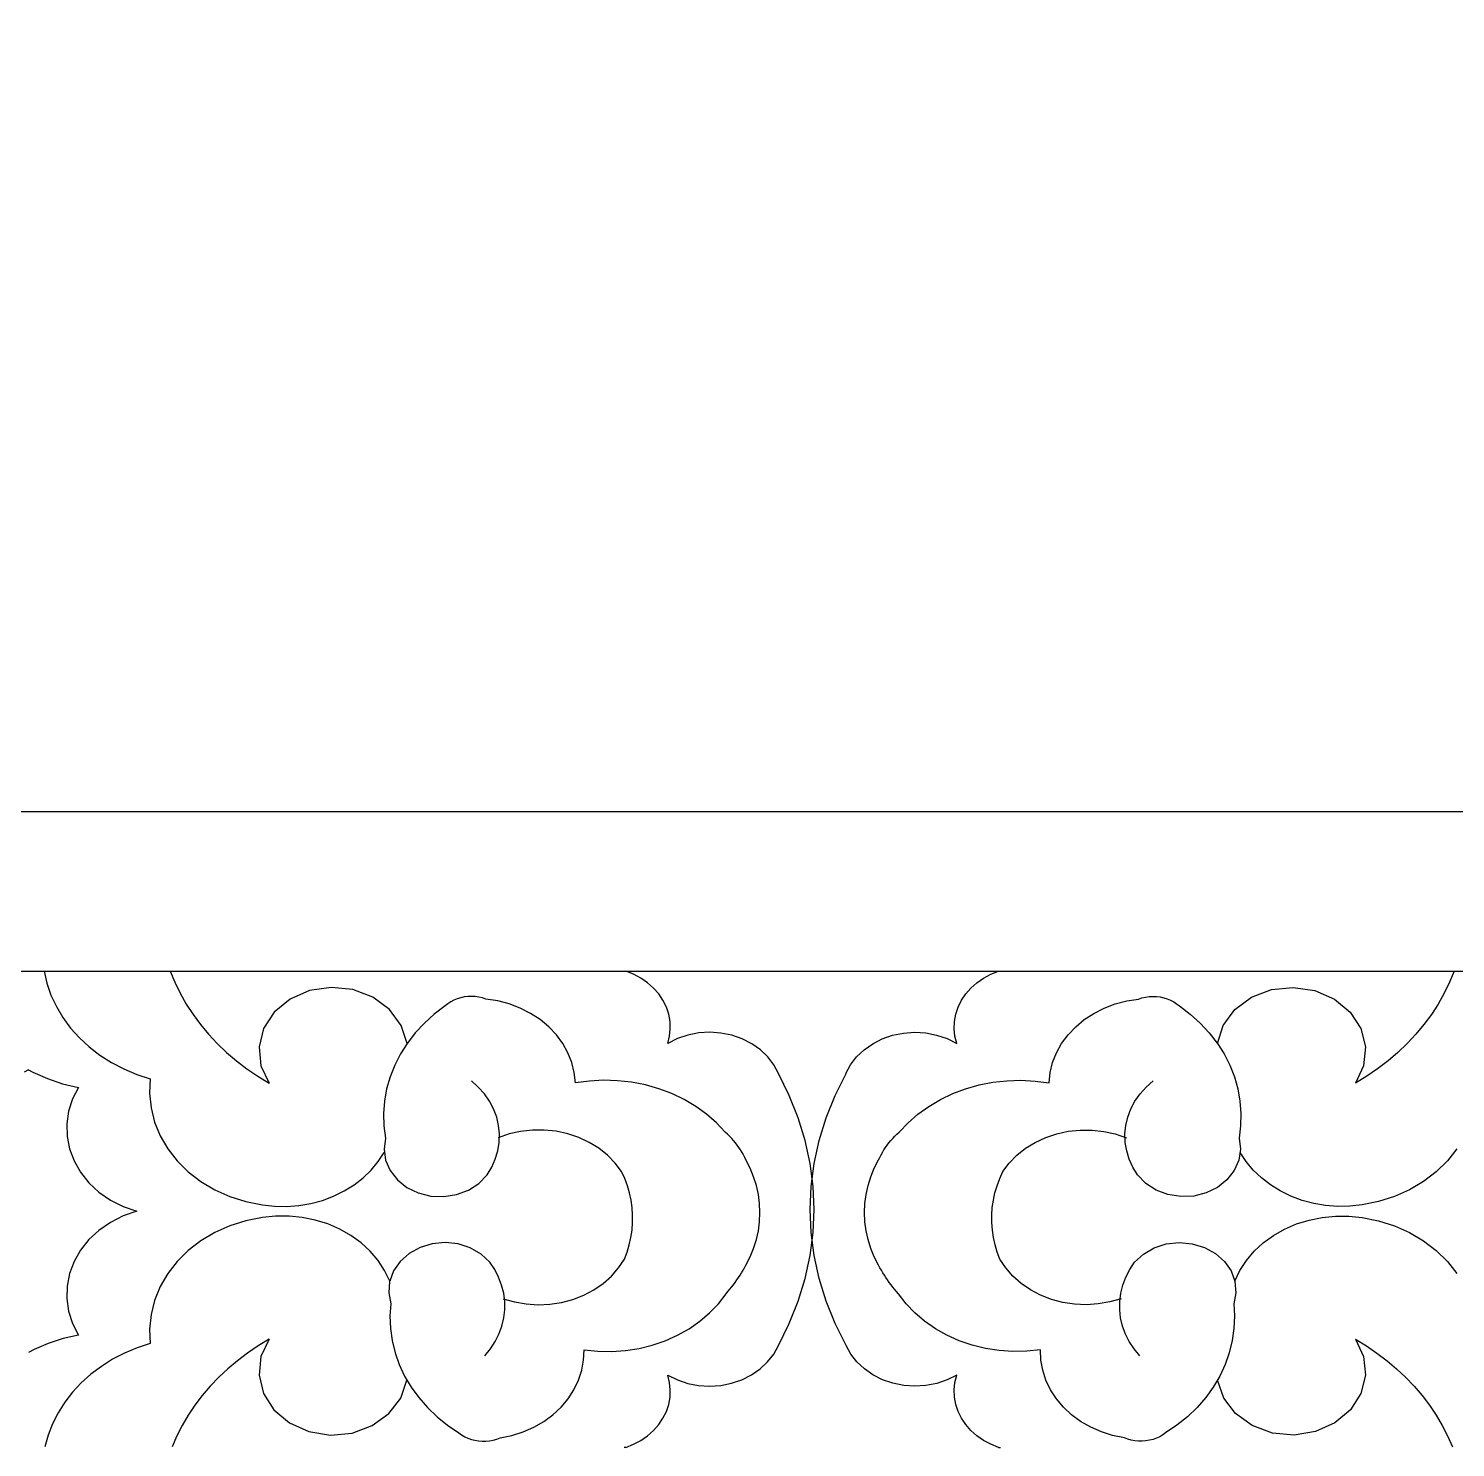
# Model space of a CAD drawing. Extents: x 1188826 to 1909461, y 608442 to 1651179.
# Drawn here: x 1663118.6 to 1663387.5, y 1032543.6 to 1032811.1 of the extents above; entities that cross this region are included whole.
import ezdxf

# ---------------------------------------------------------------- set-up
doc = ezdxf.new("R2010")
doc.units = 0
doc.header["$LTSCALE"] = 1000
doc.header["$MEASUREMENT"] = 0
doc.layers.add('窗', color=4, linetype='Continuous')
doc.layers.add('立面线', color=40, linetype='Continuous')

# ---------------------------------------------------------------- blocks, each defined once
blk = doc.blocks.new('EHYTERHT5EHTER')
at = {"layer": '窗', "ltscale": 3}
blk.add_lwpolyline([(79348.66, -228180.6), (80283.92, -228180.6), (80283.92, -229130.6), (79348.66, -229130.6)], close=True, dxfattribs=at)

msp = doc.modelspace()

# ---------------------------------------------------------------- linework, layer by layer
at = {"layer": '立面线'}
for p, q in [((1669039.81, 1032663.42), (1660727.54, 1032663.42)), ((1660758.89, 1032633.42), (1669008.6, 1032633.42)), ((1663121.57, 1032633.42), (1663122.1, 1032631.14)), ((1663145.35, 1032633.42), (1663146.22, 1032631.3)), ((1663146.22, 1032631.3), (1663147.22, 1032629.23)), ((1663232.66, 1032632.83), (1663231.21, 1032633.42)), ((1663234.03, 1032632.09), (1663232.66, 1032632.83)), ((1663235.29, 1032631.22), (1663234.03, 1032632.09)), ((1663236.41, 1032630.22), (1663235.29, 1032631.22)), ((1663296.21, 1032630.22), (1663297.33, 1032631.22)), ((1663297.33, 1032631.22), (1663298.58, 1032632.09)), ((1663298.58, 1032632.09), (1663299.96, 1032632.83)), ((1663299.96, 1032632.83), (1663301.41, 1032633.42)), ((1663386.4, 1032631.3), (1663385.39, 1032629.23)), ((1663387.27, 1032633.42), (1663386.4, 1032631.3)), ((1663122.1, 1032631.14), (1663122.87, 1032628.9)), ((1663122.87, 1032628.9), (1663123.88, 1032626.74)), ((1663147.22, 1032629.23), (1663148.36, 1032627.2)), ((1663171.59, 1032629.73), (1663167.91, 1032628.12)), ((1663175.66, 1032630.35), (1663171.59, 1032629.73)), ((1663179.76, 1032629.93), (1663175.66, 1032630.35)), ((1663183.54, 1032628.5), (1663179.76, 1032629.93)), ((1663200.74, 1032628.54), (1663200.07, 1032628.39)), ((1663201.43, 1032628.62), (1663200.74, 1032628.54)), ((1663202.13, 1032628.64), (1663201.43, 1032628.62)), ((1663202.82, 1032628.61), (1663202.13, 1032628.64)), ((1663203.51, 1032628.51), (1663202.82, 1032628.61)), ((1663237.38, 1032629.11), (1663236.41, 1032630.22)), ((1663238.19, 1032627.91), (1663237.38, 1032629.11)), ((1663294.43, 1032627.91), (1663295.24, 1032629.11)), ((1663295.24, 1032629.11), (1663296.21, 1032630.22)), ((1663329.11, 1032628.51), (1663329.79, 1032628.61)), ((1663329.79, 1032628.61), (1663330.49, 1032628.64)), ((1663330.49, 1032628.64), (1663331.18, 1032628.62)), ((1663331.18, 1032628.62), (1663331.87, 1032628.54)), ((1663331.87, 1032628.54), (1663332.55, 1032628.39)), ((1663349.08, 1032628.5), (1663352.86, 1032629.93)), ((1663352.86, 1032629.93), (1663356.96, 1032630.35)), ((1663356.96, 1032630.35), (1663361.03, 1032629.73)), ((1663361.03, 1032629.73), (1663364.71, 1032628.12)), ((1663385.39, 1032629.23), (1663384.25, 1032627.2)), ((1663123.88, 1032626.74), (1663125.11, 1032624.66)), ((1663148.36, 1032627.2), (1663149.64, 1032625.24)), ((1663167.91, 1032628.12), (1663164.94, 1032625.67)), ((1663186.67, 1032626.19), (1663183.54, 1032628.5)), ((1663188.87, 1032623.19), (1663186.67, 1032626.19)), ((1663197.13, 1032626.86), (1663195.09, 1032625.31)), ((1663197.64, 1032627.26), (1663197.13, 1032626.86)), ((1663198.19, 1032627.62), (1663197.64, 1032627.26)), ((1663198.79, 1032627.93), (1663198.19, 1032627.62)), ((1663199.41, 1032628.19), (1663198.79, 1032627.93)), ((1663200.07, 1032628.39), (1663199.41, 1032628.19)), ((1663204.18, 1032628.36), (1663203.51, 1032628.51)), ((1663204.83, 1032628.14), (1663204.18, 1032628.36)), ((1663207.06, 1032627.79), (1663204.83, 1032628.14)), ((1663209.23, 1032627.22), (1663207.06, 1032627.79)), ((1663211.3, 1032626.44), (1663209.23, 1032627.22)), ((1663213.25, 1032625.45), (1663211.3, 1032626.44)), ((1663238.82, 1032626.63), (1663238.19, 1032627.91)), ((1663239.26, 1032625.3), (1663238.82, 1032626.63)), ((1663293.36, 1032625.3), (1663293.8, 1032626.63)), ((1663293.8, 1032626.63), (1663294.43, 1032627.91)), ((1663319.37, 1032625.45), (1663321.32, 1032626.44)), ((1663321.32, 1032626.44), (1663323.39, 1032627.22)), ((1663323.39, 1032627.22), (1663325.56, 1032627.79)), ((1663325.56, 1032627.79), (1663327.79, 1032628.14)), ((1663327.79, 1032628.14), (1663328.44, 1032628.36)), ((1663328.44, 1032628.36), (1663329.11, 1032628.51)), ((1663332.55, 1032628.39), (1663333.2, 1032628.19)), ((1663333.2, 1032628.19), (1663333.83, 1032627.93)), ((1663333.83, 1032627.93), (1663334.42, 1032627.62)), ((1663334.42, 1032627.62), (1663334.98, 1032627.26)), ((1663334.98, 1032627.26), (1663335.49, 1032626.86)), ((1663335.49, 1032626.86), (1663337.53, 1032625.31)), ((1663343.74, 1032623.19), (1663345.95, 1032626.19)), ((1663345.95, 1032626.19), (1663349.08, 1032628.5)), ((1663364.71, 1032628.12), (1663367.68, 1032625.67)), ((1663384.25, 1032627.2), (1663382.98, 1032625.24)), ((1663125.11, 1032624.66), (1663126.57, 1032622.69)), ((1663149.64, 1032625.24), (1663151.03, 1032623.34)), ((1663151.03, 1032623.34), (1663152.56, 1032621.51)), ((1663164.94, 1032625.67), (1663162.93, 1032622.57)), ((1663189.96, 1032619.78), (1663188.87, 1032623.19)), ((1663193.22, 1032623.62), (1663191.52, 1032621.8)), ((1663195.09, 1032625.31), (1663193.22, 1032623.62)), ((1663215.05, 1032624.27), (1663213.25, 1032625.45)), ((1663216.67, 1032622.92), (1663215.05, 1032624.27)), ((1663239.51, 1032623.93), (1663239.26, 1032625.3)), ((1663239.57, 1032622.54), (1663239.51, 1032623.93)), ((1663293.05, 1032622.54), (1663293.11, 1032623.93)), ((1663293.11, 1032623.93), (1663293.36, 1032625.3)), ((1663315.95, 1032622.92), (1663317.57, 1032624.27)), ((1663317.57, 1032624.27), (1663319.37, 1032625.45)), ((1663337.53, 1032625.31), (1663339.4, 1032623.62)), ((1663339.4, 1032623.62), (1663341.09, 1032621.8)), ((1663342.66, 1032619.78), (1663343.74, 1032623.19)), ((1663367.68, 1032625.67), (1663369.68, 1032622.57)), ((1663381.58, 1032623.34), (1663380.06, 1032621.51)), ((1663382.98, 1032625.24), (1663381.58, 1032623.34)), ((1663126.57, 1032622.69), (1663128.23, 1032620.85)), ((1663128.23, 1032620.85), (1663130.07, 1032619.14)), ((1663152.56, 1032621.51), (1663154.19, 1032619.75)), ((1663162.93, 1032622.57), (1663162.07, 1032619.11)), ((1663191.52, 1032621.8), (1663190.02, 1032619.86)), ((1663218.1, 1032621.41), (1663216.67, 1032622.92)), ((1663219.31, 1032619.77), (1663218.1, 1032621.41)), ((1663239.08, 1032619.8), (1663239.42, 1032621.16)), ((1663240.91, 1032620.71), (1663239.08, 1032619.8)), ((1663239.42, 1032621.16), (1663239.57, 1032622.54)), ((1663242.87, 1032621.36), (1663240.91, 1032620.71)), ((1663244.92, 1032621.76), (1663242.87, 1032621.36)), ((1663247.02, 1032621.88), (1663244.92, 1032621.76)), ((1663249.11, 1032621.73), (1663247.02, 1032621.88)), ((1663251.16, 1032621.32), (1663249.11, 1032621.73)), ((1663253.11, 1032620.64), (1663251.16, 1032621.32)), ((1663254.92, 1032619.72), (1663253.11, 1032620.64)), ((1663277.7, 1032619.72), (1663279.51, 1032620.64)), ((1663279.51, 1032620.64), (1663281.46, 1032621.32)), ((1663281.46, 1032621.32), (1663283.5, 1032621.73)), ((1663283.5, 1032621.73), (1663285.6, 1032621.88)), ((1663285.6, 1032621.88), (1663287.7, 1032621.76)), ((1663287.7, 1032621.76), (1663289.75, 1032621.36)), ((1663289.75, 1032621.36), (1663291.71, 1032620.71)), ((1663291.71, 1032620.71), (1663293.53, 1032619.8)), ((1663293.19, 1032621.16), (1663293.05, 1032622.54)), ((1663293.53, 1032619.8), (1663293.19, 1032621.16)), ((1663313.31, 1032619.77), (1663314.52, 1032621.41)), ((1663314.52, 1032621.41), (1663315.95, 1032622.92)), ((1663341.09, 1032621.8), (1663342.6, 1032619.86)), ((1663369.68, 1032622.57), (1663370.55, 1032619.11)), ((1663380.06, 1032621.51), (1663378.42, 1032619.75)), ((1663130.07, 1032619.14), (1663132.1, 1032617.58)), ((1663154.19, 1032619.75), (1663155.94, 1032618.08)), ((1663155.94, 1032618.08), (1663157.8, 1032616.49)), ((1663162.07, 1032619.11), (1663162.42, 1032615.59)), ((1663188.72, 1032617.82), (1663187.63, 1032615.68)), ((1663189.96, 1032619.78), (1663188.72, 1032617.82)), ((1663190.02, 1032619.86), (1663189.96, 1032619.78)), ((1663220.28, 1032618.02), (1663219.31, 1032619.77)), ((1663221.01, 1032616.18), (1663220.28, 1032618.02)), ((1663256.54, 1032618.58), (1663254.92, 1032619.72)), ((1663257.95, 1032617.23), (1663256.54, 1032618.58)), ((1663274.67, 1032617.23), (1663276.07, 1032618.58)), ((1663276.07, 1032618.58), (1663277.7, 1032619.72)), ((1663311.6, 1032616.18), (1663312.33, 1032618.02)), ((1663312.33, 1032618.02), (1663313.31, 1032619.77)), ((1663342.6, 1032619.86), (1663342.66, 1032619.78)), ((1663342.66, 1032619.78), (1663343.9, 1032617.82)), ((1663343.9, 1032617.82), (1663344.99, 1032615.68)), ((1663370.55, 1032619.11), (1663370.2, 1032615.59)), ((1663376.67, 1032618.08), (1663374.81, 1032616.49)), ((1663378.42, 1032619.75), (1663376.67, 1032618.08)), ((1663132.1, 1032617.58), (1663134.28, 1032616.19)), ((1663134.28, 1032616.19), (1663136.6, 1032614.97)), ((1663157.8, 1032616.49), (1663159.76, 1032615)), ((1663162.42, 1032615.59), (1663163.96, 1032612.3)), ((1663187.63, 1032615.68), (1663186.76, 1032613.47)), ((1663221.48, 1032614.28), (1663221.01, 1032616.18)), ((1663259.1, 1032615.73), (1663257.95, 1032617.23)), ((1663259.97, 1032614.09), (1663259.1, 1032615.73)), ((1663272.64, 1032614.09), (1663273.52, 1032615.73)), ((1663273.52, 1032615.73), (1663274.67, 1032617.23)), ((1663311.13, 1032614.28), (1663311.6, 1032616.18)), ((1663344.99, 1032615.68), (1663345.86, 1032613.47)), ((1663370.2, 1032615.59), (1663368.66, 1032612.3)), ((1663374.81, 1032616.49), (1663372.85, 1032615)), ((1663118.64, 1032614.79), (1663117.83, 1032614.35)), ((1663118.64, 1032614.79), (1663119.45, 1032614.35)), ((1663119.45, 1032614.35), (1663122.19, 1032613.15)), ((1663122.19, 1032613.15), (1663125.07, 1032612.19)), ((1663136.6, 1032614.97), (1663139.05, 1032613.94)), ((1663139.05, 1032613.94), (1663141.59, 1032613.11)), ((1663141.59, 1032613.11), (1663141.45, 1032610.38)), ((1663159.76, 1032615), (1663161.82, 1032613.6)), ((1663161.82, 1032613.6), (1663163.96, 1032612.3)), ((1663186.76, 1032613.47), (1663186.11, 1032611.21)), ((1663203.39, 1032611.56), (1663202.08, 1032612.72)), ((1663221.69, 1032612.35), (1663221.48, 1032614.28)), ((1663224.32, 1032612.7), (1663221.69, 1032612.35)), ((1663226.97, 1032612.84), (1663224.32, 1032612.7)), ((1663229.64, 1032612.76), (1663226.97, 1032612.84)), ((1663232.28, 1032612.47), (1663229.64, 1032612.76)), ((1663234.87, 1032611.96), (1663232.28, 1032612.47)), ((1663261.98, 1032609.95), (1663259.93, 1032614.09)), ((1663270.64, 1032609.95), (1663272.69, 1032614.09)), ((1663297.74, 1032611.96), (1663300.34, 1032612.47)), ((1663300.34, 1032612.47), (1663302.98, 1032612.76)), ((1663302.98, 1032612.76), (1663305.64, 1032612.84)), ((1663305.64, 1032612.84), (1663308.3, 1032612.7)), ((1663308.3, 1032612.7), (1663310.93, 1032612.35)), ((1663310.93, 1032612.35), (1663311.13, 1032614.28)), ((1663329.23, 1032611.56), (1663330.53, 1032612.72)), ((1663345.86, 1032613.47), (1663346.5, 1032611.21)), ((1663370.8, 1032613.6), (1663368.66, 1032612.3)), ((1663372.85, 1032615), (1663370.8, 1032613.6)), ((1663125.07, 1032612.19), (1663128.04, 1032611.49)), ((1663128.04, 1032611.49), (1663126.92, 1032609.31)), ((1663141.45, 1032610.38), (1663141.72, 1032607.64)), ((1663186.11, 1032611.21), (1663185.7, 1032608.91)), ((1663204.53, 1032610.28), (1663203.39, 1032611.56)), ((1663205.49, 1032608.9), (1663204.53, 1032610.28)), ((1663237.4, 1032611.25), (1663234.87, 1032611.96)), ((1663239.84, 1032610.33), (1663237.4, 1032611.25)), ((1663242.16, 1032609.22), (1663239.84, 1032610.33)), ((1663263.67, 1032605.75), (1663261.98, 1032609.95)), ((1663268.95, 1032605.75), (1663270.64, 1032609.95)), ((1663290.45, 1032609.22), (1663292.78, 1032610.33)), ((1663292.78, 1032610.33), (1663295.22, 1032611.25)), ((1663295.22, 1032611.25), (1663297.74, 1032611.96)), ((1663327.12, 1032608.9), (1663328.09, 1032610.28)), ((1663328.09, 1032610.28), (1663329.23, 1032611.56)), ((1663346.5, 1032611.21), (1663346.91, 1032608.91)), ((1663126.92, 1032609.31), (1663126.18, 1032607.01)), ((1663141.72, 1032607.64), (1663142.38, 1032604.96)), ((1663185.7, 1032608.91), (1663185.53, 1032606.58)), ((1663206.27, 1032607.43), (1663205.49, 1032608.9)), ((1663206.85, 1032605.9), (1663206.27, 1032607.43)), ((1663244.35, 1032607.92), (1663242.16, 1032609.22)), ((1663246.39, 1032606.46), (1663244.35, 1032607.92)), ((1663286.23, 1032606.46), (1663288.26, 1032607.92)), ((1663288.26, 1032607.92), (1663290.45, 1032609.22)), ((1663325.77, 1032605.9), (1663326.35, 1032607.43)), ((1663326.35, 1032607.43), (1663327.12, 1032608.9)), ((1663346.91, 1032608.91), (1663347.09, 1032606.58)), ((1663126.18, 1032607.01), (1663125.83, 1032604.64)), ((1663125.83, 1032604.64), (1663125.89, 1032602.25)), ((1663142.38, 1032604.96), (1663143.43, 1032602.37)), ((1663185.53, 1032606.58), (1663185.59, 1032604.25)), ((1663207.22, 1032604.32), (1663206.85, 1032605.9)), ((1663248.26, 1032604.83), (1663246.39, 1032606.46)), ((1663249.93, 1032603.06), (1663248.26, 1032604.83)), ((1663264.99, 1032601.48), (1663263.67, 1032605.75)), ((1663267.63, 1032601.48), (1663268.95, 1032605.75)), ((1663282.68, 1032603.06), (1663284.36, 1032604.83)), ((1663284.36, 1032604.83), (1663286.23, 1032606.46)), ((1663325.4, 1032604.32), (1663325.77, 1032605.9)), ((1663347.09, 1032606.58), (1663347.03, 1032604.25)), ((1663125.89, 1032602.25), (1663126.35, 1032599.9)), ((1663143.43, 1032602.37), (1663144.86, 1032599.92)), ((1663185.59, 1032604.25), (1663185.89, 1032601.94)), ((1663185.89, 1032601.94), (1663185.62, 1032599.85)), ((1663209.19, 1032602.72), (1663207.11, 1032602.01)), ((1663207.38, 1032602.72), (1663207.22, 1032604.32)), ((1663207.32, 1032601.11), (1663207.38, 1032602.72)), ((1663211.36, 1032603.21), (1663209.19, 1032602.72)), ((1663213.59, 1032603.46), (1663211.36, 1032603.21)), ((1663215.83, 1032603.46), (1663213.59, 1032603.46)), ((1663218.05, 1032603.23), (1663215.83, 1032603.46)), ((1663220.23, 1032602.76), (1663218.05, 1032603.23)), ((1663222.32, 1032602.06), (1663220.23, 1032602.76)), ((1663224.29, 1032601.14), (1663222.32, 1032602.06)), ((1663250.35, 1032602.68), (1663249.93, 1032603.06)), ((1663250.75, 1032602.28), (1663250.35, 1032602.68)), ((1663251.13, 1032601.88), (1663250.75, 1032602.28)), ((1663251.49, 1032601.46), (1663251.13, 1032601.88)), ((1663281.12, 1032601.46), (1663281.49, 1032601.88)), ((1663281.49, 1032601.88), (1663281.87, 1032602.28)), ((1663281.87, 1032602.28), (1663282.27, 1032602.68)), ((1663282.27, 1032602.68), (1663282.68, 1032603.06)), ((1663308.33, 1032601.14), (1663310.3, 1032602.06)), ((1663310.3, 1032602.06), (1663312.39, 1032602.76)), ((1663312.39, 1032602.76), (1663314.56, 1032603.23)), ((1663314.56, 1032603.23), (1663316.79, 1032603.46)), ((1663316.79, 1032603.46), (1663319.03, 1032603.46)), ((1663319.03, 1032603.46), (1663321.25, 1032603.21)), ((1663321.25, 1032603.21), (1663323.42, 1032602.72)), ((1663323.42, 1032602.72), (1663325.51, 1032602.01)), ((1663325.24, 1032602.72), (1663325.4, 1032604.32)), ((1663325.29, 1032601.11), (1663325.24, 1032602.72)), ((1663347.03, 1032604.25), (1663346.73, 1032601.94)), ((1663346.73, 1032601.94), (1663346.99, 1032599.85)), ((1663126.35, 1032599.9), (1663127.21, 1032597.63)), ((1663144.86, 1032599.92), (1663146.63, 1032597.64)), ((1663184.53, 1032597.51), (1663185.66, 1032599.22)), ((1663185.62, 1032599.85), (1663185.93, 1032597.77)), ((1663206.59, 1032597.96), (1663207.06, 1032599.51)), ((1663207.06, 1032599.51), (1663207.32, 1032601.11)), ((1663226.11, 1032600.02), (1663224.29, 1032601.14)), ((1663227.75, 1032598.72), (1663226.11, 1032600.02)), ((1663251.85, 1032601.04), (1663251.49, 1032601.46)), ((1663252.18, 1032600.6), (1663251.85, 1032601.04)), ((1663252.5, 1032600.16), (1663252.18, 1032600.6)), ((1663252.79, 1032599.71), (1663252.5, 1032600.16)), ((1663253.08, 1032599.25), (1663252.79, 1032599.71)), ((1663253.34, 1032598.78), (1663253.08, 1032599.25)), ((1663265.93, 1032597.17), (1663264.99, 1032601.48)), ((1663266.69, 1032597.17), (1663267.63, 1032601.48)), ((1663279.28, 1032598.78), (1663279.54, 1032599.25)), ((1663279.54, 1032599.25), (1663279.82, 1032599.71)), ((1663279.82, 1032599.71), (1663280.12, 1032600.16)), ((1663280.12, 1032600.16), (1663280.44, 1032600.6)), ((1663280.44, 1032600.6), (1663280.77, 1032601.04)), ((1663280.77, 1032601.04), (1663281.12, 1032601.46)), ((1663304.87, 1032598.72), (1663306.51, 1032600.02)), ((1663306.51, 1032600.02), (1663308.33, 1032601.14)), ((1663325.56, 1032599.51), (1663325.29, 1032601.11)), ((1663326.03, 1032597.96), (1663325.56, 1032599.51)), ((1663346.99, 1032599.85), (1663346.69, 1032597.77)), ((1663348.09, 1032597.51), (1663346.96, 1032599.22)), ((1663387.76, 1032599.92), (1663385.99, 1032597.64)), ((1663127.21, 1032597.63), (1663128.44, 1032595.49)), ((1663146.63, 1032597.64), (1663148.72, 1032595.57)), ((1663183.2, 1032595.91), (1663184.53, 1032597.51)), ((1663185.93, 1032597.77), (1663186.79, 1032595.81)), ((1663205.04, 1032595.03), (1663205.91, 1032596.45)), ((1663205.91, 1032596.45), (1663206.59, 1032597.96)), ((1663229.19, 1032597.24), (1663227.75, 1032598.72)), ((1663230.4, 1032595.63), (1663229.19, 1032597.24)), ((1663253.58, 1032598.3), (1663253.34, 1032598.78)), ((1663253.81, 1032597.82), (1663253.58, 1032598.3)), ((1663254.61, 1032596.25), (1663253.81, 1032597.82)), ((1663266.5, 1032592.83), (1663265.93, 1032597.17)), ((1663266.12, 1032592.83), (1663266.69, 1032597.17)), ((1663278, 1032596.25), (1663278.81, 1032597.82)), ((1663278.81, 1032597.82), (1663279.03, 1032598.3)), ((1663279.03, 1032598.3), (1663279.28, 1032598.78)), ((1663302.22, 1032595.63), (1663303.43, 1032597.24)), ((1663303.43, 1032597.24), (1663304.87, 1032598.72)), ((1663326.71, 1032596.45), (1663326.03, 1032597.96)), ((1663327.58, 1032595.03), (1663326.71, 1032596.45)), ((1663346.69, 1032597.77), (1663345.83, 1032595.81)), ((1663349.42, 1032595.91), (1663348.09, 1032597.51)), ((1663385.99, 1032597.64), (1663383.89, 1032595.57)), ((1663128.44, 1032595.49), (1663130.02, 1032593.52)), ((1663148.72, 1032595.57), (1663151.11, 1032593.74)), ((1663151.11, 1032593.74), (1663153.74, 1032592.18)), ((1663179.97, 1032593.12), (1663181.67, 1032594.44)), ((1663181.67, 1032594.44), (1663183.2, 1032595.91)), ((1663186.79, 1032595.81), (1663188.15, 1032594.07)), ((1663188.15, 1032594.07), (1663189.95, 1032592.64)), ((1663203.48, 1032593.41), (1663205.04, 1032595.03)), ((1663230.99, 1032594.31), (1663230.4, 1032595.63)), ((1663231.48, 1032592.97), (1663230.99, 1032594.31)), ((1663255.27, 1032594.63), (1663254.61, 1032596.25)), ((1663255.79, 1032592.98), (1663255.27, 1032594.63)), ((1663276.82, 1032592.98), (1663277.34, 1032594.63)), ((1663277.34, 1032594.63), (1663278, 1032596.25)), ((1663301.13, 1032592.97), (1663301.63, 1032594.31)), ((1663301.63, 1032594.31), (1663302.22, 1032595.63)), ((1663329.14, 1032593.41), (1663327.58, 1032595.03)), ((1663344.46, 1032594.07), (1663342.67, 1032592.64)), ((1663345.83, 1032595.81), (1663344.46, 1032594.07)), ((1663350.95, 1032594.44), (1663349.42, 1032595.91)), ((1663352.65, 1032593.12), (1663350.95, 1032594.44)), ((1663381.51, 1032593.74), (1663378.88, 1032592.18)), ((1663383.89, 1032595.57), (1663381.51, 1032593.74)), ((1663130.02, 1032593.52), (1663131.91, 1032591.77)), ((1663131.91, 1032591.77), (1663134.08, 1032590.27)), ((1663153.74, 1032592.18), (1663156.58, 1032590.91)), ((1663156.58, 1032590.91), (1663159.58, 1032589.96)), ((1663174.01, 1032590.2), (1663176.11, 1032590.99)), ((1663176.11, 1032590.99), (1663178.11, 1032591.97)), ((1663178.11, 1032591.97), (1663179.97, 1032593.12)), ((1663189.95, 1032592.64), (1663192.08, 1032591.61)), ((1663192.08, 1032591.61), (1663194.43, 1032591.02)), ((1663194.43, 1032591.02), (1663196.88, 1032590.92)), ((1663196.88, 1032590.92), (1663199.28, 1032591.3)), ((1663199.28, 1032591.3), (1663201.53, 1032592.15)), ((1663201.53, 1032592.15), (1663203.48, 1032593.41)), ((1663231.88, 1032591.61), (1663231.48, 1032592.97)), ((1663232.18, 1032590.22), (1663231.88, 1032591.61)), ((1663256.16, 1032591.3), (1663255.79, 1032592.98)), ((1663256.39, 1032589.6), (1663256.16, 1032591.3)), ((1663265.93, 1032588.48), (1663266.12, 1032592.83)), ((1663266.69, 1032588.48), (1663266.5, 1032592.83)), ((1663276.23, 1032589.6), (1663276.45, 1032591.3)), ((1663276.45, 1032591.3), (1663276.82, 1032592.98)), ((1663300.44, 1032590.22), (1663300.74, 1032591.61)), ((1663300.74, 1032591.61), (1663301.13, 1032592.97)), ((1663331.09, 1032592.15), (1663329.14, 1032593.41)), ((1663333.33, 1032591.3), (1663331.09, 1032592.15)), ((1663335.74, 1032590.92), (1663333.33, 1032591.3)), ((1663338.19, 1032591.02), (1663335.74, 1032590.92)), ((1663340.54, 1032591.61), (1663338.19, 1032591.02)), ((1663342.67, 1032592.64), (1663340.54, 1032591.61)), ((1663354.51, 1032591.97), (1663352.65, 1032593.12)), ((1663356.5, 1032590.99), (1663354.51, 1032591.97)), ((1663358.61, 1032590.2), (1663356.5, 1032590.99)), ((1663376.04, 1032590.91), (1663373.04, 1032589.96)), ((1663378.88, 1032592.18), (1663376.04, 1032590.91)), ((1663134.08, 1032590.27), (1663136.49, 1032589.06)), ((1663136.49, 1032589.06), (1663139.07, 1032588.16)), ((1663159.58, 1032589.96), (1663162.7, 1032589.35)), ((1663162.7, 1032589.35), (1663164.98, 1032589.1)), ((1663164.98, 1032589.1), (1663167.27, 1032589.06)), ((1663167.27, 1032589.06), (1663169.56, 1032589.23)), ((1663169.56, 1032589.23), (1663171.82, 1032589.61)), ((1663171.82, 1032589.61), (1663174.01, 1032590.2)), ((1663232.37, 1032588.83), (1663232.18, 1032590.22)), ((1663232.47, 1032587.42), (1663232.37, 1032588.83)), ((1663256.46, 1032587.89), (1663256.39, 1032589.6)), ((1663266.12, 1032584.12), (1663265.93, 1032588.48)), ((1663266.5, 1032584.12), (1663266.69, 1032588.48)), ((1663276.15, 1032587.89), (1663276.23, 1032589.6)), ((1663300.15, 1032587.42), (1663300.24, 1032588.83)), ((1663300.24, 1032588.83), (1663300.44, 1032590.22)), ((1663360.8, 1032589.61), (1663358.61, 1032590.2)), ((1663363.05, 1032589.23), (1663360.8, 1032589.61)), ((1663365.34, 1032589.06), (1663363.05, 1032589.23)), ((1663367.64, 1032589.1), (1663365.34, 1032589.06)), ((1663369.92, 1032589.35), (1663367.64, 1032589.1)), ((1663373.04, 1032589.96), (1663369.92, 1032589.35)), ((1663134.08, 1032586.04), (1663131.91, 1032584.55)), ((1663136.49, 1032587.26), (1663134.08, 1032586.04)), ((1663139.07, 1032588.16), (1663136.49, 1032587.26)), ((1663159.58, 1032586.35), (1663156.58, 1032585.4)), ((1663162.7, 1032586.97), (1663159.58, 1032586.35)), ((1663165.2, 1032587.23), (1663162.7, 1032586.97)), ((1663167.72, 1032587.24), (1663165.2, 1032587.23)), ((1663170.22, 1032587), (1663167.72, 1032587.24)), ((1663172.67, 1032586.5), (1663170.22, 1032587)), ((1663175.04, 1032585.76), (1663172.67, 1032586.5)), ((1663177.29, 1032584.78), (1663175.04, 1032585.76)), ((1663232.36, 1032584.61), (1663232.46, 1032586.02)), ((1663232.46, 1032586.02), (1663232.47, 1032587.42)), ((1663256.16, 1032584.48), (1663256.39, 1032586.18)), ((1663256.39, 1032586.18), (1663256.46, 1032587.89)), ((1663276.23, 1032586.18), (1663276.15, 1032587.89)), ((1663276.45, 1032584.48), (1663276.23, 1032586.18)), ((1663300.15, 1032586.02), (1663300.15, 1032587.42)), ((1663300.26, 1032584.61), (1663300.15, 1032586.02)), ((1663355.33, 1032584.78), (1663357.58, 1032585.76)), ((1663357.58, 1032585.76), (1663359.94, 1032586.5)), ((1663359.94, 1032586.5), (1663362.39, 1032587)), ((1663362.39, 1032587), (1663364.9, 1032587.24)), ((1663364.9, 1032587.24), (1663367.42, 1032587.23)), ((1663367.42, 1032587.23), (1663369.92, 1032586.97)), ((1663369.92, 1032586.97), (1663373.04, 1032586.35)), ((1663373.04, 1032586.35), (1663376.04, 1032585.4)), ((1663131.91, 1032584.55), (1663130.02, 1032582.8)), ((1663153.74, 1032584.14), (1663151.11, 1032582.58)), ((1663156.58, 1032585.4), (1663153.74, 1032584.14)), ((1663179.38, 1032583.58), (1663177.29, 1032584.78)), ((1663181.3, 1032582.18), (1663179.38, 1032583.58)), ((1663231.84, 1032581.83), (1663232.15, 1032583.22)), ((1663232.15, 1032583.22), (1663232.36, 1032584.61)), ((1663255.79, 1032582.8), (1663256.16, 1032584.48)), ((1663265.93, 1032579.78), (1663266.5, 1032584.12)), ((1663266.69, 1032579.78), (1663266.12, 1032584.12)), ((1663276.82, 1032582.8), (1663276.45, 1032584.48)), ((1663300.47, 1032583.22), (1663300.26, 1032584.61)), ((1663300.77, 1032581.83), (1663300.47, 1032583.22)), ((1663351.31, 1032582.18), (1663353.23, 1032583.58)), ((1663353.23, 1032583.58), (1663355.33, 1032584.78)), ((1663376.04, 1032585.4), (1663378.88, 1032584.14)), ((1663378.88, 1032584.14), (1663381.51, 1032582.58)), ((1663128.44, 1032580.83), (1663127.21, 1032578.69)), ((1663130.02, 1032582.8), (1663128.44, 1032580.83)), ((1663148.72, 1032580.75), (1663146.63, 1032578.68)), ((1663151.11, 1032582.58), (1663148.72, 1032580.75)), ((1663183.01, 1032580.6), (1663181.3, 1032582.18)), ((1663184.49, 1032578.86), (1663183.01, 1032580.6)), ((1663190.35, 1032580.21), (1663188.65, 1032578.7)), ((1663192.41, 1032581.34), (1663190.35, 1032580.21)), ((1663194.72, 1032582.03), (1663192.41, 1032581.34)), ((1663197.16, 1032582.25), (1663194.72, 1032582.03)), ((1663199.58, 1032581.98), (1663197.16, 1032582.25)), ((1663201.88, 1032581.25), (1663199.58, 1032581.98)), ((1663203.91, 1032580.07), (1663201.88, 1032581.25)), ((1663230.93, 1032579.13), (1663231.43, 1032580.47)), ((1663231.43, 1032580.47), (1663231.84, 1032581.83)), ((1663254.61, 1032579.53), (1663255.27, 1032581.14)), ((1663255.27, 1032581.14), (1663255.79, 1032582.8)), ((1663277.34, 1032581.14), (1663276.82, 1032582.8)), ((1663278, 1032579.53), (1663277.34, 1032581.14)), ((1663301.18, 1032580.47), (1663300.77, 1032581.83)), ((1663301.69, 1032579.13), (1663301.18, 1032580.47)), ((1663328.71, 1032580.07), (1663330.74, 1032581.25)), ((1663330.74, 1032581.25), (1663333.03, 1032581.98)), ((1663333.03, 1032581.98), (1663335.46, 1032582.25)), ((1663335.46, 1032582.25), (1663337.9, 1032582.03)), ((1663337.9, 1032582.03), (1663340.21, 1032581.34)), ((1663340.21, 1032581.34), (1663342.27, 1032580.21)), ((1663342.27, 1032580.21), (1663343.97, 1032578.7)), ((1663348.12, 1032578.86), (1663349.6, 1032580.6)), ((1663349.6, 1032580.6), (1663351.31, 1032582.18)), ((1663381.51, 1032582.58), (1663383.89, 1032580.75)), ((1663383.89, 1032580.75), (1663385.99, 1032578.68)), ((1663127.21, 1032578.69), (1663126.35, 1032576.42)), ((1663146.63, 1032578.68), (1663144.86, 1032576.4)), ((1663185.73, 1032576.97), (1663184.49, 1032578.86)), ((1663188.65, 1032578.7), (1663187.4, 1032576.89)), ((1663205.57, 1032578.53), (1663203.91, 1032580.07)), ((1663206.48, 1032577.17), (1663205.57, 1032578.53)), ((1663228.48, 1032575.92), (1663229.82, 1032577.46)), ((1663229.82, 1032577.46), (1663230.93, 1032579.13)), ((1663253.28, 1032577.02), (1663253.55, 1032577.49)), ((1663253.55, 1032577.49), (1663253.81, 1032577.96)), ((1663253.81, 1032577.96), (1663254.61, 1032579.53)), ((1663264.99, 1032575.48), (1663265.93, 1032579.78)), ((1663267.63, 1032575.48), (1663266.69, 1032579.78)), ((1663278.81, 1032577.96), (1663278, 1032579.53)), ((1663279.07, 1032577.49), (1663278.81, 1032577.96)), ((1663279.34, 1032577.02), (1663279.07, 1032577.49)), ((1663302.79, 1032577.46), (1663301.69, 1032579.13)), ((1663304.13, 1032575.92), (1663302.79, 1032577.46)), ((1663326.14, 1032577.17), (1663327.05, 1032578.53)), ((1663327.05, 1032578.53), (1663328.71, 1032580.07)), ((1663343.97, 1032578.7), (1663345.22, 1032576.89)), ((1663346.89, 1032576.97), (1663348.12, 1032578.86)), ((1663385.99, 1032578.68), (1663387.76, 1032576.4)), ((1663126.35, 1032576.42), (1663125.89, 1032574.06)), ((1663144.86, 1032576.4), (1663143.43, 1032573.94)), ((1663186.69, 1032574.98), (1663185.73, 1032576.97)), ((1663186.67, 1032574.89), (1663186.5, 1032572.8)), ((1663186.69, 1032574.98), (1663186.67, 1032574.89)), ((1663187.4, 1032576.89), (1663186.69, 1032574.98)), ((1663207.22, 1032575.74), (1663206.48, 1032577.17)), ((1663207.78, 1032574.25), (1663207.22, 1032575.74)), ((1663226.93, 1032574.54), (1663228.48, 1032575.92)), ((1663251.78, 1032574.75), (1663252.1, 1032575.2)), ((1663252.1, 1032575.2), (1663252.41, 1032575.65)), ((1663252.41, 1032575.65), (1663252.71, 1032576.1)), ((1663252.71, 1032576.1), (1663253, 1032576.56)), ((1663253, 1032576.56), (1663253.28, 1032577.02)), ((1663263.67, 1032571.21), (1663264.99, 1032575.48)), ((1663268.95, 1032571.21), (1663267.63, 1032575.48)), ((1663279.62, 1032576.56), (1663279.34, 1032577.02)), ((1663279.91, 1032576.1), (1663279.62, 1032576.56)), ((1663280.21, 1032575.65), (1663279.91, 1032576.1)), ((1663280.52, 1032575.2), (1663280.21, 1032575.65)), ((1663280.83, 1032574.75), (1663280.52, 1032575.2)), ((1663305.69, 1032574.54), (1663304.13, 1032575.92)), ((1663324.83, 1032574.25), (1663325.4, 1032575.74)), ((1663325.4, 1032575.74), (1663326.14, 1032577.17)), ((1663345.22, 1032576.89), (1663345.93, 1032574.98)), ((1663345.93, 1032574.98), (1663346.89, 1032576.97)), ((1663345.93, 1032574.98), (1663345.95, 1032574.89)), ((1663345.95, 1032574.89), (1663346.12, 1032572.8)), ((1663125.89, 1032574.06), (1663125.83, 1032571.68)), ((1663143.43, 1032573.94), (1663142.38, 1032571.35)), ((1663186.5, 1032572.8), (1663186.89, 1032570.73)), ((1663208.17, 1032572.72), (1663207.78, 1032574.25)), ((1663208.36, 1032571.16), (1663208.17, 1032572.72)), ((1663221.23, 1032571.53), (1663223.27, 1032572.33)), ((1663223.27, 1032572.33), (1663225.18, 1032573.33)), ((1663225.18, 1032573.33), (1663226.93, 1032574.54)), ((1663248.63, 1032570.73), (1663250.07, 1032572.59)), ((1663250.07, 1032572.59), (1663250.43, 1032573.01)), ((1663250.43, 1032573.01), (1663250.78, 1032573.44)), ((1663250.78, 1032573.44), (1663251.12, 1032573.87)), ((1663251.12, 1032573.87), (1663251.46, 1032574.31)), ((1663251.46, 1032574.31), (1663251.78, 1032574.75)), ((1663281.16, 1032574.31), (1663280.83, 1032574.75)), ((1663281.49, 1032573.87), (1663281.16, 1032574.31)), ((1663281.84, 1032573.44), (1663281.49, 1032573.87)), ((1663282.19, 1032573.01), (1663281.84, 1032573.44)), ((1663282.55, 1032572.59), (1663282.19, 1032573.01)), ((1663283.99, 1032570.73), (1663282.55, 1032572.59)), ((1663307.43, 1032573.33), (1663305.69, 1032574.54)), ((1663309.34, 1032572.33), (1663307.43, 1032573.33)), ((1663311.38, 1032571.53), (1663309.34, 1032572.33)), ((1663324.25, 1032571.16), (1663324.45, 1032572.72)), ((1663324.45, 1032572.72), (1663324.83, 1032574.25)), ((1663346.12, 1032572.8), (1663345.73, 1032570.73)), ((1663125.83, 1032571.68), (1663126.18, 1032569.31)), ((1663142.38, 1032571.35), (1663141.72, 1032568.67)), ((1663186.89, 1032570.73), (1663186.74, 1032568.41)), ((1663208.09, 1032571.66), (1663210.21, 1032571.05)), ((1663208.19, 1032568.04), (1663208.37, 1032569.6)), ((1663208.37, 1032569.6), (1663208.36, 1032571.16)), ((1663210.21, 1032571.05), (1663212.41, 1032570.67)), ((1663212.41, 1032570.67), (1663214.65, 1032570.52)), ((1663214.65, 1032570.52), (1663216.89, 1032570.62)), ((1663216.89, 1032570.62), (1663219.09, 1032570.96)), ((1663219.09, 1032570.96), (1663221.23, 1032571.53)), ((1663246.97, 1032569), (1663248.63, 1032570.73)), ((1663261.98, 1032567), (1663263.67, 1032571.21)), ((1663270.64, 1032567), (1663268.95, 1032571.21)), ((1663285.65, 1032569), (1663283.99, 1032570.73)), ((1663313.52, 1032570.96), (1663311.38, 1032571.53)), ((1663315.73, 1032570.62), (1663313.52, 1032570.96)), ((1663317.97, 1032570.52), (1663315.73, 1032570.62)), ((1663320.21, 1032570.67), (1663317.97, 1032570.52)), ((1663322.4, 1032571.05), (1663320.21, 1032570.67)), ((1663324.53, 1032571.66), (1663322.4, 1032571.05)), ((1663324.24, 1032569.6), (1663324.25, 1032571.16)), ((1663324.42, 1032568.04), (1663324.24, 1032569.6)), ((1663345.73, 1032570.73), (1663345.87, 1032568.41)), ((1663126.18, 1032569.31), (1663126.92, 1032567.01)), ((1663126.92, 1032567.01), (1663128.04, 1032564.82)), ((1663141.72, 1032568.67), (1663141.45, 1032565.94)), ((1663186.74, 1032568.41), (1663186.83, 1032566.08)), ((1663207.83, 1032566.5), (1663208.19, 1032568.04)), ((1663243.1, 1032566.01), (1663245.12, 1032567.42)), ((1663245.12, 1032567.42), (1663246.97, 1032569)), ((1663259.93, 1032562.87), (1663261.98, 1032567)), ((1663272.69, 1032562.87), (1663270.64, 1032567)), ((1663287.49, 1032567.42), (1663285.65, 1032569)), ((1663289.52, 1032566.01), (1663287.49, 1032567.42)), ((1663324.79, 1032566.5), (1663324.42, 1032568.04)), ((1663345.87, 1032568.41), (1663345.78, 1032566.08)), ((1663125.15, 1032564.15), (1663122.35, 1032563.23)), ((1663128.04, 1032564.82), (1663125.15, 1032564.15)), ((1663141.45, 1032565.94), (1663141.59, 1032563.2)), ((1663163.96, 1032564.01), (1663161.89, 1032562.76)), ((1663163.96, 1032564.01), (1663162.43, 1032560.75)), ((1663186.83, 1032566.08), (1663187.16, 1032563.77)), ((1663206.55, 1032563.57), (1663207.28, 1032565.01)), ((1663207.28, 1032565.01), (1663207.83, 1032566.5)), ((1663238.61, 1032563.75), (1663240.92, 1032564.78)), ((1663240.92, 1032564.78), (1663243.1, 1032566.01)), ((1663291.7, 1032564.78), (1663289.52, 1032566.01)), ((1663294.01, 1032563.75), (1663291.7, 1032564.78)), ((1663325.34, 1032565.01), (1663324.79, 1032566.5)), ((1663326.06, 1032563.57), (1663325.34, 1032565.01)), ((1663345.78, 1032566.08), (1663345.46, 1032563.77)), ((1663368.66, 1032564.01), (1663370.19, 1032560.75)), ((1663368.66, 1032564.01), (1663370.73, 1032562.76)), ((1663119.67, 1032562.08), (1663118.64, 1032561.52)), ((1663122.35, 1032563.23), (1663119.67, 1032562.08)), ((1663136.75, 1032561.41), (1663134.49, 1032560.25)), ((1663139.12, 1032562.4), (1663136.75, 1032561.41)), ((1663141.59, 1032563.2), (1663139.12, 1032562.4)), ((1663159.9, 1032561.42), (1663158, 1032559.98)), ((1663161.89, 1032562.76), (1663159.9, 1032561.42)), ((1663187.16, 1032563.77), (1663187.72, 1032561.49)), ((1663187.72, 1032561.49), (1663188.5, 1032559.26)), ((1663204.61, 1032560.92), (1663205.66, 1032562.2)), ((1663205.66, 1032562.2), (1663206.55, 1032563.57)), ((1663223.23, 1032560.09), (1663223.31, 1032562.02)), ((1663223.31, 1032562.02), (1663225.9, 1032561.76)), ((1663225.9, 1032561.76), (1663228.51, 1032561.71)), ((1663228.51, 1032561.71), (1663231.11, 1032561.89)), ((1663231.11, 1032561.89), (1663233.68, 1032562.29)), ((1663233.68, 1032562.29), (1663236.18, 1032562.91)), ((1663236.18, 1032562.91), (1663238.61, 1032563.75)), ((1663259.05, 1032561.24), (1663259.93, 1032562.87)), ((1663273.57, 1032561.24), (1663272.69, 1032562.87)), ((1663296.43, 1032562.91), (1663294.01, 1032563.75)), ((1663298.94, 1032562.29), (1663296.43, 1032562.91)), ((1663301.51, 1032561.89), (1663298.94, 1032562.29)), ((1663304.11, 1032561.71), (1663301.51, 1032561.89)), ((1663306.72, 1032561.76), (1663304.11, 1032561.71)), ((1663309.31, 1032562.02), (1663306.72, 1032561.76)), ((1663309.39, 1032560.09), (1663309.31, 1032562.02)), ((1663326.96, 1032562.2), (1663326.06, 1032563.57)), ((1663328.01, 1032560.92), (1663326.96, 1032562.2)), ((1663344.9, 1032561.49), (1663344.11, 1032559.26)), ((1663345.46, 1032563.77), (1663344.9, 1032561.49)), ((1663370.73, 1032562.76), (1663372.72, 1032561.42)), ((1663372.72, 1032561.42), (1663374.62, 1032559.98)), ((1663132.36, 1032558.92), (1663130.38, 1032557.44)), ((1663134.49, 1032560.25), (1663132.36, 1032558.92)), ((1663158, 1032559.98), (1663156.19, 1032558.46)), ((1663162.43, 1032560.75), (1663162.07, 1032557.24)), ((1663188.5, 1032559.26), (1663189.51, 1032557.09)), ((1663222.88, 1032558.17), (1663223.23, 1032560.09)), ((1663256.48, 1032558.42), (1663257.89, 1032559.75)), ((1663257.89, 1032559.75), (1663259.05, 1032561.24)), ((1663274.73, 1032559.75), (1663273.57, 1032561.24)), ((1663276.14, 1032558.42), (1663274.73, 1032559.75)), ((1663309.74, 1032558.17), (1663309.39, 1032560.09)), ((1663344.11, 1032559.26), (1663343.1, 1032557.09)), ((1663370.19, 1032560.75), (1663370.55, 1032557.24)), ((1663374.62, 1032559.98), (1663376.43, 1032558.46)), ((1663130.38, 1032557.44), (1663128.56, 1032555.8)), ((1663154.48, 1032556.85), (1663152.88, 1032555.17)), ((1663156.19, 1032558.46), (1663154.48, 1032556.85)), ((1663162.07, 1032557.24), (1663162.91, 1032553.79)), ((1663188.78, 1032552.95), (1663189.93, 1032556.33)), ((1663189.51, 1032557.09), (1663190.74, 1032555.01)), ((1663221.41, 1032554.5), (1663222.27, 1032556.3)), ((1663222.27, 1032556.3), (1663222.88, 1032558.17)), ((1663239.42, 1032555.89), (1663239.08, 1032557.25)), ((1663239.08, 1032557.25), (1663240.9, 1032556.35)), ((1663240.9, 1032556.35), (1663242.85, 1032555.69)), ((1663251.1, 1032555.72), (1663253.05, 1032556.38)), ((1663253.05, 1032556.38), (1663254.85, 1032557.29)), ((1663254.85, 1032557.29), (1663256.48, 1032558.42)), ((1663277.76, 1032557.29), (1663276.14, 1032558.42)), ((1663279.57, 1032556.38), (1663277.76, 1032557.29)), ((1663281.51, 1032555.72), (1663279.57, 1032556.38)), ((1663291.72, 1032556.35), (1663289.77, 1032555.69)), ((1663293.53, 1032557.25), (1663291.72, 1032556.35)), ((1663293.19, 1032555.89), (1663293.53, 1032557.25)), ((1663310.35, 1032556.3), (1663309.74, 1032558.17)), ((1663311.21, 1032554.5), (1663310.35, 1032556.3)), ((1663343.1, 1032557.09), (1663341.88, 1032555.01)), ((1663343.84, 1032552.95), (1663342.69, 1032556.33)), ((1663370.55, 1032557.24), (1663369.7, 1032553.79)), ((1663376.43, 1032558.46), (1663378.13, 1032556.85)), ((1663378.13, 1032556.85), (1663379.74, 1032555.17)), ((1663126.91, 1032554.04), (1663125.46, 1032552.16)), ((1663128.56, 1032555.8), (1663126.91, 1032554.04)), ((1663151.38, 1032553.42), (1663150, 1032551.6)), ((1663152.88, 1032555.17), (1663151.38, 1032553.42)), ((1663162.91, 1032553.79), (1663164.89, 1032550.71)), ((1663190.74, 1032555.01), (1663192.17, 1032553.03)), ((1663220.31, 1032552.81), (1663221.41, 1032554.5)), ((1663239.57, 1032554.51), (1663239.42, 1032555.89)), ((1663239.51, 1032553.12), (1663239.57, 1032554.51)), ((1663242.85, 1032555.69), (1663244.89, 1032555.3)), ((1663244.89, 1032555.3), (1663246.98, 1032555.17)), ((1663246.98, 1032555.17), (1663249.06, 1032555.31)), ((1663249.06, 1032555.31), (1663251.1, 1032555.72)), ((1663283.55, 1032555.31), (1663281.51, 1032555.72)), ((1663285.64, 1032555.17), (1663283.55, 1032555.31)), ((1663287.73, 1032555.3), (1663285.64, 1032555.17)), ((1663289.77, 1032555.69), (1663287.73, 1032555.3)), ((1663293.05, 1032554.51), (1663293.19, 1032555.89)), ((1663293.11, 1032553.12), (1663293.05, 1032554.51)), ((1663312.31, 1032552.81), (1663311.21, 1032554.5)), ((1663341.88, 1032555.01), (1663340.45, 1032553.03)), ((1663369.7, 1032553.79), (1663367.73, 1032550.71)), ((1663379.74, 1032555.17), (1663381.23, 1032553.42)), ((1663381.23, 1032553.42), (1663382.62, 1032551.6)), ((1663125.46, 1032552.16), (1663124.2, 1032550.17)), ((1663150, 1032551.6), (1663148.74, 1032549.72)), ((1663164.89, 1032550.71), (1663167.83, 1032548.24)), ((1663186.54, 1032550), (1663188.78, 1032552.95)), ((1663192.17, 1032553.03), (1663193.8, 1032551.16)), ((1663193.8, 1032551.16), (1663195.61, 1032549.42)), ((1663217.44, 1032549.81), (1663218.98, 1032551.24)), ((1663218.98, 1032551.24), (1663220.31, 1032552.81)), ((1663238.82, 1032550.42), (1663239.26, 1032551.75)), ((1663239.26, 1032551.75), (1663239.51, 1032553.12)), ((1663293.36, 1032551.75), (1663293.11, 1032553.12)), ((1663293.8, 1032550.42), (1663293.36, 1032551.75)), ((1663313.64, 1032551.24), (1663312.31, 1032552.81)), ((1663315.17, 1032549.81), (1663313.64, 1032551.24)), ((1663338.82, 1032551.16), (1663337.01, 1032549.42)), ((1663340.45, 1032553.03), (1663338.82, 1032551.16)), ((1663346.08, 1032550), (1663343.84, 1032552.95)), ((1663367.73, 1032550.71), (1663364.79, 1032548.24)), ((1663382.62, 1032551.6), (1663383.88, 1032549.72)), ((1663123.16, 1032548.1), (1663122.34, 1032545.96)), ((1663124.2, 1032550.17), (1663123.16, 1032548.1)), ((1663148.74, 1032549.72), (1663147.59, 1032547.78)), ((1663167.83, 1032548.24), (1663171.48, 1032546.62)), ((1663183.39, 1032547.74), (1663186.54, 1032550)), ((1663195.61, 1032549.42), (1663197.59, 1032547.83)), ((1663213.84, 1032547.47), (1663215.72, 1032548.55)), ((1663215.72, 1032548.55), (1663217.44, 1032549.81)), ((1663236.41, 1032546.83), (1663237.38, 1032547.94)), ((1663237.38, 1032547.94), (1663238.19, 1032549.14)), ((1663238.19, 1032549.14), (1663238.82, 1032550.42)), ((1663294.43, 1032549.14), (1663293.8, 1032550.42)), ((1663295.24, 1032547.94), (1663294.43, 1032549.14)), ((1663296.21, 1032546.83), (1663295.24, 1032547.94)), ((1663316.89, 1032548.55), (1663315.17, 1032549.81)), ((1663318.78, 1032547.47), (1663316.89, 1032548.55)), ((1663337.01, 1032549.42), (1663335.03, 1032547.83)), ((1663349.23, 1032547.74), (1663346.08, 1032550)), ((1663364.79, 1032548.24), (1663361.14, 1032546.62)), ((1663383.88, 1032549.72), (1663385.02, 1032547.78)), ((1663122.34, 1032545.96), (1663121.74, 1032543.76)), ((1663146.58, 1032545.79), (1663145.68, 1032543.76)), ((1663147.59, 1032547.78), (1663146.58, 1032545.79)), ((1663171.48, 1032546.62), (1663175.52, 1032545.97)), ((1663175.52, 1032545.97), (1663179.61, 1032546.35)), ((1663179.61, 1032546.35), (1663183.39, 1032547.74)), ((1663197.59, 1032547.83), (1663199.72, 1032546.38)), ((1663199.72, 1032546.38), (1663200.25, 1032546)), ((1663200.25, 1032546), (1663200.83, 1032545.66)), ((1663200.83, 1032545.66), (1663201.44, 1032545.38)), ((1663201.44, 1032545.38), (1663202.09, 1032545.16)), ((1663206.2, 1032545.03), (1663206.86, 1032545.22)), ((1663206.86, 1032545.22), (1663207.49, 1032545.46)), ((1663207.49, 1032545.46), (1663209.7, 1032545.91)), ((1663209.7, 1032545.91), (1663211.82, 1032546.59)), ((1663211.82, 1032546.59), (1663213.84, 1032547.47)), ((1663234.03, 1032544.96), (1663235.29, 1032545.83)), ((1663235.29, 1032545.83), (1663236.41, 1032546.83)), ((1663297.33, 1032545.83), (1663296.21, 1032546.83)), ((1663298.58, 1032544.96), (1663297.33, 1032545.83)), ((1663320.79, 1032546.59), (1663318.78, 1032547.47)), ((1663322.92, 1032545.91), (1663320.79, 1032546.59)), ((1663325.12, 1032545.46), (1663322.92, 1032545.91)), ((1663325.76, 1032545.22), (1663325.12, 1032545.46)), ((1663326.42, 1032545.03), (1663325.76, 1032545.22)), ((1663331.17, 1032545.38), (1663330.53, 1032545.16)), ((1663331.79, 1032545.66), (1663331.17, 1032545.38)), ((1663332.36, 1032546), (1663331.79, 1032545.66)), ((1663332.9, 1032546.38), (1663332.36, 1032546)), ((1663335.03, 1032547.83), (1663332.9, 1032546.38)), ((1663353.01, 1032546.35), (1663349.23, 1032547.74)), ((1663357.1, 1032545.97), (1663353.01, 1032546.35)), ((1663361.14, 1032546.62), (1663357.1, 1032545.97)), ((1663385.02, 1032547.78), (1663386.04, 1032545.79)), ((1663386.04, 1032545.79), (1663386.93, 1032543.76)), ((1663202.09, 1032545.16), (1663202.75, 1032544.99)), ((1663202.75, 1032544.99), (1663203.44, 1032544.87)), ((1663203.44, 1032544.87), (1663204.13, 1032544.82)), ((1663204.13, 1032544.82), (1663204.83, 1032544.83)), ((1663204.83, 1032544.83), (1663205.52, 1032544.9)), ((1663205.52, 1032544.9), (1663206.2, 1032545.03)), ((1663231.2, 1032543.63), (1663230.85, 1032543.63)), ((1663231.2, 1032543.63), (1663232.66, 1032544.22)), ((1663232.66, 1032544.22), (1663234.03, 1032544.96)), ((1663299.96, 1032544.22), (1663298.58, 1032544.96)), ((1663301.42, 1032543.63), (1663299.96, 1032544.22)), ((1663301.42, 1032543.63), (1663301.77, 1032543.63)), ((1663327.1, 1032544.9), (1663326.42, 1032545.03)), ((1663327.79, 1032544.83), (1663327.1, 1032544.9)), ((1663328.49, 1032544.82), (1663327.79, 1032544.83)), ((1663329.18, 1032544.87), (1663328.49, 1032544.82)), ((1663329.86, 1032544.99), (1663329.18, 1032544.87)), ((1663330.53, 1032545.16), (1663329.86, 1032544.99))]:
    msp.add_line(p, q, dxfattribs=at)

# ---------------------------------------------------------------- block references
at = {"layer": '窗'}
msp.add_blockref('EHYTERHT5EHTER', (1583484.46, 1261794.02), dxfattribs=at)

doc.saveas('drawing.dxf')
